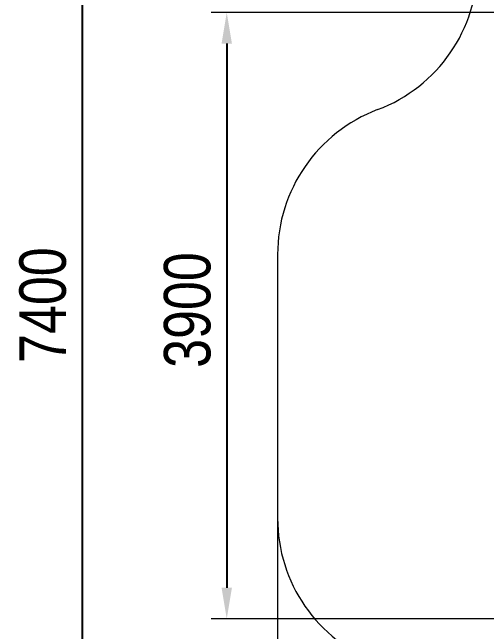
# Model space of a CAD drawing. Header units: millimetres. Extents: x -5377 to 4858, y -4782 to 4333.
# Drawn here: x -5377 to -2318, y -1661 to 2334 of the extents above; entities that cross this region are included whole.
import ezdxf

# ---------------------------------------------------------------- set-up
doc = ezdxf.new("R2010")
doc.units = ezdxf.units.MM
for name, color, linetype in [('DIKOM_ЗОНА', 80, 'Continuous'), ('DIKOM_РАЗМЕР_ЗОНА', 7, 'Continuous'), ('DIKOM_РАЗМЕР_ОБЪЕКТА', 7, 'Continuous')]:
    doc.layers.add(name, color=color, linetype=linetype)
doc.styles.add('style1', font='arial.ttf', dxfattribs={"width": 0.8})
doc.dimstyles.new('1-50', dxfattribs={"dimtxt": 300, "dimasz": 200, "dimexe": 100, "dimexo": 0, "dimgap": 100, "dimtad": 1, "dimtxsty": 'style1', "dimcen": 200, "dimclrd": 7, "dimclre": 7, "dimclrt": 7, "dimadec": 1, "dimazin": 2, "dimtfac": 1, "dimtmove": 0, "dimatfit": 2, "dimfxl": 0, "dimlwd": 25, "dimlwe": 18, "dimarcsym": 0})

# ---------------------------------------------------------------- blocks, each defined once
blk = doc.blocks.new('*D10')
at = {"layer": 'Defpoints', "color": 0, "transparency": 16777216}
for p in [(-526.7, 2333.1), (-3994.2, -1578.3), (-849, -1578.3)]:
    blk.add_point(p, dxfattribs=at)
at = {"layer": 'DIKOM_РАЗМЕР_ОБЪЕКТА', "color": 7, "lineweight": 18, "transparency": 16777216}
for p, q in [((-526.7, 2333.1), (-4094.2, 2333.1)), ((-849, -1578.3), (-4094.2, -1578.3))]:
    blk.add_line(p, q, dxfattribs=at)
at = {"layer": 'DIKOM_РАЗМЕР_ОБЪЕКТА', "color": 7, "lineweight": 25, "transparency": 16777216}
blk.add_line((-3994.2, 2133.1), (-3994.2, -1378.3), dxfattribs=at)
at = {"layer": 'DIKOM_РАЗМЕР_ОБЪЕКТА', "color": 7, "transparency": 16777216}
for points in [[(-4027.6, 2133.1), (-3960.9, 2133.1), (-3994.2, 2333.1)], [(-4027.6, -1378.3), (-3960.9, -1378.3), (-3994.2, -1578.3)]]:
    blk.add_solid(points, dxfattribs=at)
at = {"layer": 'DIKOM_РАЗМЕР_ОБЪЕКТА', "color": 7, "transparency": 16777216, "insert": (-4247.5, 413.7), "char_height": 300, "attachment_point": 5, "rotation": 90, "style": 'style1'}
blk.add_mtext('3900', dxfattribs=at)
blk = doc.blocks.new('*D11')
at = {"layer": 'Defpoints', "color": 0, "transparency": 16777216}
for p in [(4858, -406.6), (-3666.6, -928.5), (4858, -4682.3)]:
    blk.add_point(p, dxfattribs=at)
at = {"layer": 'DIKOM_РАЗМЕР_ЗОНА', "color": 7, "lineweight": 18, "transparency": 16777216}
for p, q in [((4858, -406.6), (4858, -4782.3)), ((-3666.6, -928.5), (-3666.6, -4782.3))]:
    blk.add_line(p, q, dxfattribs=at)
at = {"layer": 'DIKOM_РАЗМЕР_ЗОНА', "color": 7, "lineweight": 25, "transparency": 16777216}
blk.add_line((-3466.6, -4682.3), (4658, -4682.3), dxfattribs=at)
at = {"layer": 'DIKOM_РАЗМЕР_ЗОНА', "color": 7, "transparency": 16777216}
for points in [[(-3466.6, -4649), (-3466.6, -4715.6), (-3666.6, -4682.3)], [(4658, -4649), (4658, -4715.6), (4858, -4682.3)]]:
    blk.add_solid(points, dxfattribs=at)
at = {"layer": 'DIKOM_РАЗМЕР_ЗОНА', "color": 7, "transparency": 16777216, "insert": (316.7, -4429.1), "char_height": 300, "attachment_point": 5, "style": 'style1'}
blk.add_mtext('8500', dxfattribs=at)
blk = doc.blocks.new('*D12')
at = {"layer": 'Defpoints', "color": 0, "transparency": 16777216}
for p in [(-965.4, 4333.1), (-4926.5, -3078.3), (-965.4, -3078.3)]:
    blk.add_point(p, dxfattribs=at)
at = {"layer": 'DIKOM_РАЗМЕР_ЗОНА', "color": 7, "lineweight": 18, "transparency": 16777216}
for p, q in [((-965.4, 4333.1), (-5026.5, 4333.1)), ((-965.4, -3078.3), (-5026.5, -3078.3))]:
    blk.add_line(p, q, dxfattribs=at)
at = {"layer": 'DIKOM_РАЗМЕР_ЗОНА', "color": 7, "lineweight": 25, "transparency": 16777216}
blk.add_line((-4926.5, 4133.1), (-4926.5, -2878.3), dxfattribs=at)
at = {"layer": 'DIKOM_РАЗМЕР_ЗОНА', "color": 7, "transparency": 16777216}
for points in [[(-4959.9, 4133.1), (-4893.2, 4133.1), (-4926.5, 4333.1)], [(-4959.9, -2878.3), (-4893.2, -2878.3), (-4926.5, -3078.3)]]:
    blk.add_solid(points, dxfattribs=at)
at = {"layer": 'DIKOM_РАЗМЕР_ЗОНА', "color": 7, "transparency": 16777216, "insert": (-5179.7, 445.5), "char_height": 300, "attachment_point": 5, "rotation": 90, "style": 'style1'}
blk.add_mtext('7400', dxfattribs=at)

msp = doc.modelspace()

# ---------------------------------------------------------------- linework, layer by layer
at = {"layer": 'DIKOM_ЗОНА', "color": 3, "lineweight": 15}
msp.add_line((-3666.563, 771.503), (-3666.563, -928.497), dxfattribs=at)
for centre, start, end in [((-3375.379, 2641.685), 290.757149, 0), ((-2666.563, 771.503), 110.757149, 180), ((-2666.563, -928.497), 180, 249.225352)]:
    msp.add_arc(centre, 1000, start, end, dxfattribs=at)

# ---------------------------------------------------------------- dimensions: what is measured, and where the dimension line sits
at = {"layer": 'DIKOM_РАЗМЕР_ЗОНА'}
dim = msp.add_linear_dim(base=(-4926.533, -3078.325), p1=(-965.445, 4333.065), p2=(-965.445, -3078.325), angle=90, text='7400', dimstyle='1-50', dxfattribs=at)
dim.commit()
dim.dimension.update_dxf_attribs({"geometry": '*D12', "text_midpoint": (-4926.533, 445.487), "dimtype": 160})
dim = msp.add_linear_dim(base=(4857.956, -4682.305), p1=(-3666.563, -928.497), p2=(4857.956, -406.623), text='8500', dimstyle='1-50', dxfattribs=at)
dim.commit()
dim.dimension.update_dxf_attribs({"geometry": '*D11', "text_midpoint": (316.742, -4682.305), "dimtype": 160})
at = {"layer": 'DIKOM_РАЗМЕР_ОБЪЕКТА'}
dim = msp.add_linear_dim(base=(-3994.217, -1578.325), p1=(-526.681, 2333.065), p2=(-848.95, -1578.325), angle=90, text='3900', dimstyle='1-50', dxfattribs=at)
dim.commit()
dim.dimension.update_dxf_attribs({"geometry": '*D10', "text_midpoint": (-3994.217, 413.67), "dimtype": 160})

doc.saveas('drawing.dxf')
